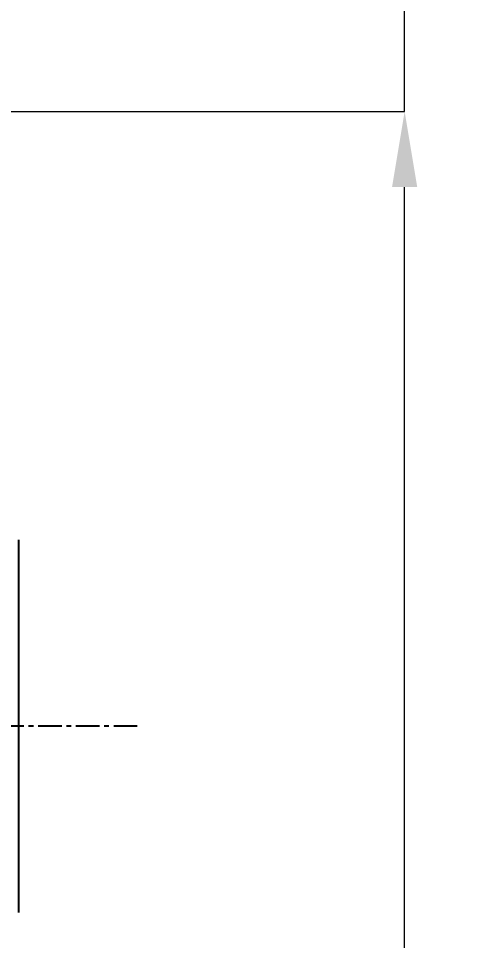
# Model space of a CAD drawing. Header units: millimetres. Extents: x 1035 to 2065, y 1005 to 1731.
# Drawn here: x 1482.27 to 1506.67, y 1239.11 to 1287.87 of the extents above; entities that cross this region are included whole.
import ezdxf

# ---------------------------------------------------------------- set-up
doc = ezdxf.new("R2010")
doc.units = ezdxf.units.MM
doc.linetypes.add('CENTER', pattern=[2, 1.25, -0.25, 0.25, -0.25])
doc.layers.add('center', color=1, linetype='CENTER')
doc.layers.add('标注', color=1, linetype='Continuous')
doc.styles.add('Daelim Dimension', font='')
doc.styles.get("Standard").update_dxf_attribs({"font": 'txt.shx', "bigfont": 'whgtxt.shx'})
doc.styles.get('Daelim Dimension').set_extended_font_data('나눔고딕')
doc.dimstyles.new('DEFAULT', dxfattribs={"dimscale": 2, "dimtxt": 2, "dimasz": 2, "dimexe": 0, "dimexo": 2, "dimgap": 1, "dimtad": 1, "dimdec": 1, "dimzin": 9, "dimdsep": 46, "dimtxsty": 'Daelim Dimension', "dimcen": 0.5, "dimclrd": 252, "dimclre": 252, "dimclrt": 3, "dimadec": 1, "dimazin": 0, "dimtfac": 1, "dimtdec": 1, "dimtix": 1, "dimtmove": 0, "dimatfit": 3, "dimfxl": 1, "dimtolj": 1, "dimtzin": 1, "dimlwd": 9, "dimlwe": 9, "dimarcsym": 0})
doc.dimstyles.new('ISO-25', dxfattribs={"dimtxt": 2.5, "dimasz": 2.5, "dimexe": 1.25, "dimexo": 0.625, "dimtad": 1, "dimtxsty": 'Standard', "dimcen": 2.5, "dimadec": 0, "dimazin": 0, "dimtfac": 1, "dimtmove": 0, "dimatfit": 3, "dimfxl": 1, "dimarcsym": 0})

# ---------------------------------------------------------------- blocks, each defined once
blk = doc.blocks.new('*D6')
at = {"layer": 'Defpoints', "color": 0, "transparency": 16777216}
for p in [(1461.269, 1282.957), (1461.269, 1217.949), (1502.704, 1217.949)]:
    blk.add_point(p, dxfattribs=at)
at = {"layer": '标注', "color": 5, "lineweight": 9, "transparency": 16777216}
for p, q in [((1502.704, 1282.957), (1502.704, 1335.952)), ((1465.269, 1282.957), (1502.704, 1282.957)), ((1502.704, 1221.949), (1502.704, 1278.957)), ((1465.269, 1217.949), (1502.704, 1217.949))]:
    blk.add_line(p, q, dxfattribs=at)
at = {"layer": '标注', "color": 5, "transparency": 16777216}
for points in [[(1502.037, 1278.957), (1503.371, 1278.957), (1502.704, 1282.957)], [(1502.037, 1221.949), (1503.371, 1221.949), (1502.704, 1217.949)]]:
    blk.add_solid(points, dxfattribs=at)
at = {"layer": '标注', "color": 7, "transparency": 16777216, "insert": (1489.526, 1313.658), "char_height": 14, "attachment_point": 5, "rotation": 90, "style": 'Daelim Dimension'}
blk.add_mtext('\\A1;{\\H1.25x;Ø}65', dxfattribs=at)

msp = doc.modelspace()

# ---------------------------------------------------------------- linework, layer by layer
at = {"color": 9, "linetype": 'Continuous'}
msp.add_line((1482.269, 1260.303), (1482.269, 1240.603), dxfattribs=at)
at = {"layer": 'center'}
msp.add_line((1488.56, 1250.453), (1420.261, 1250.453), dxfattribs=at)

# ---------------------------------------------------------------- dimensions: what is measured, and where the dimension line sits
at = {"layer": '标注', "color": 5}
dim = msp.add_linear_dim(base=(1502.704, 1217.949), p1=(1461.269, 1282.957), p2=(1461.269, 1217.949), angle=90, text='{\\H1.25x;Ø}<>', dimstyle='DEFAULT', override={"dimtxt": 7, "dimdec": 0, "dimclrd": 5, "dimclre": 5, "dimclrt": 7}, dxfattribs=at)
dim.commit()
dim.dimension.update_dxf_attribs({"geometry": '*D6', "text_midpoint": (1502.704, 1313.658), "dimtype": 160})

# ---------------------------------------------------------------- leaders
at = {"color": 5, "ltscale": 0.5, "annotation_type": 0, "has_hookline": 1, "hookline_direction": 0, "text_width": 89.288}
msp.add_leader([(1476.094, 1239.353), (1489.024, 1223.811), (1505.816, 1223.811)], dimstyle='ISO-25', override={"dimscale": 2.394123}, dxfattribs=at)

doc.saveas('drawing.dxf')
